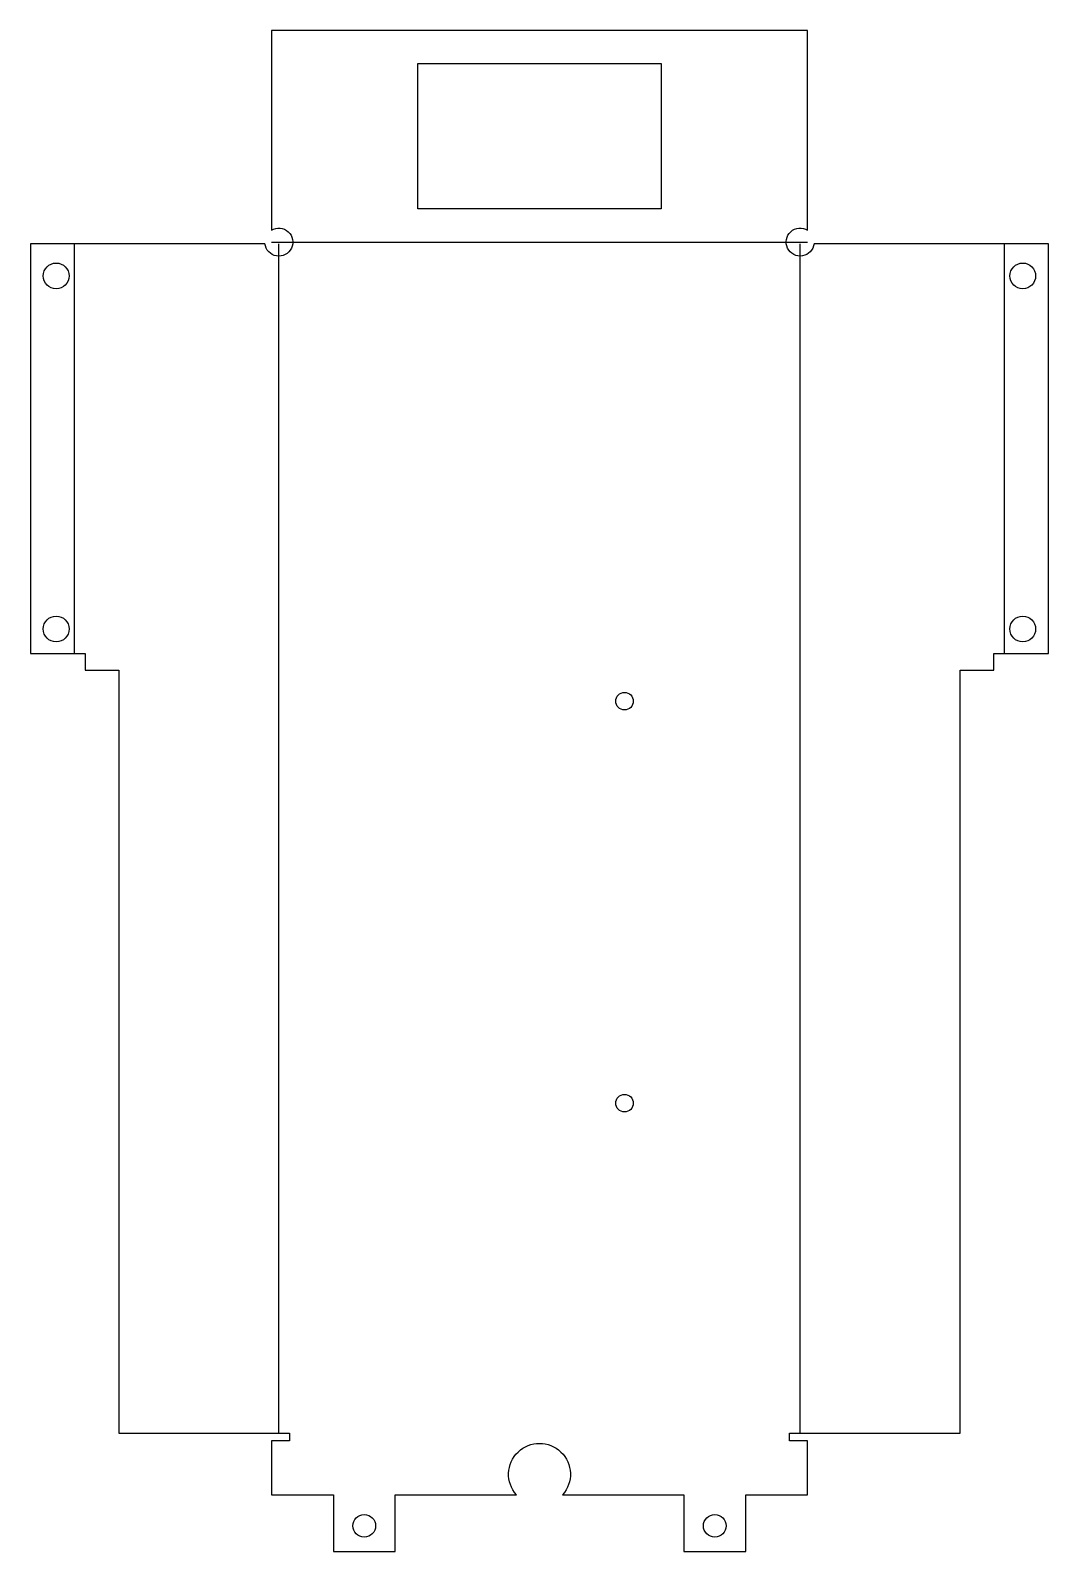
# Model space of a CAD drawing. Header units: millimetres. Extents: x 0 to 198, y 0 to 295.
import ezdxf

# ---------------------------------------------------------------- set-up
doc = ezdxf.new("R2010")
doc.units = ezdxf.units.MM
doc.layers.add('BEND', color=1, linetype='Continuous')
doc.layers.add('CUT', color=7, linetype='Continuous')

msp = doc.modelspace()

# ---------------------------------------------------------------- linework, layer by layer
at = {"layer": 'BEND'}
for p, q in [((46.77, 254.07), (150.77, 254.07)), ((8.57, 174.25), (8.57, 253.75)), ((48.2, 23), (48.2, 253.75)), ((149.33, 23), (149.33, 253.75)), ((188.97, 174.25), (188.97, 253.75))]:
    msp.add_line(p, q, dxfattribs=at)
at = {"layer": 'CUT'}
msp.add_lwpolyline([(126.77, 11), (126.77, 0), (138.77, 0), (138.77, 11), (150.77, 11), (150.77, 21.5), (147.27, 21.5), (147.27, 23), (180.4, 23), (180.4, 171), (186.9, 171), (186.9, 174.25), (197.53, 174.25), (197.53, 253.75), (152.03, 253.75, -3.439166), (150.77, 256.37), (150.77, 295.13), (46.77, 295.13), (46.77, 256.37, -3.439166), (45.5, 253.75), (0, 253.75), (0, 174.25), (10.63, 174.25), (10.63, 171), (17.13, 171), (17.13, 23), (50.27, 23), (50.27, 21.5), (46.77, 21.5), (46.77, 11), (58.77, 11), (58.77, 0), (70.77, 0), (70.77, 11), (94.3, 11, -2.236068), (103.24, 11)], format="xyb", close=True, dxfattribs=at)
msp.add_lwpolyline([(122.37, 260.53), (75.17, 260.53), (75.17, 288.73), (122.37, 288.73)], close=True, dxfattribs=at)
for centre, radius in [((5, 247.5), 2.5), ((192.53, 247.5), 2.5), ((5, 179), 2.5), ((192.53, 179), 2.5), ((115.27, 165), 1.7), ((115.27, 87), 1.7), ((64.77, 5), 2.2), ((132.77, 5), 2.2)]:
    msp.add_circle(centre, radius, dxfattribs=at)

doc.saveas('drawing.dxf')
